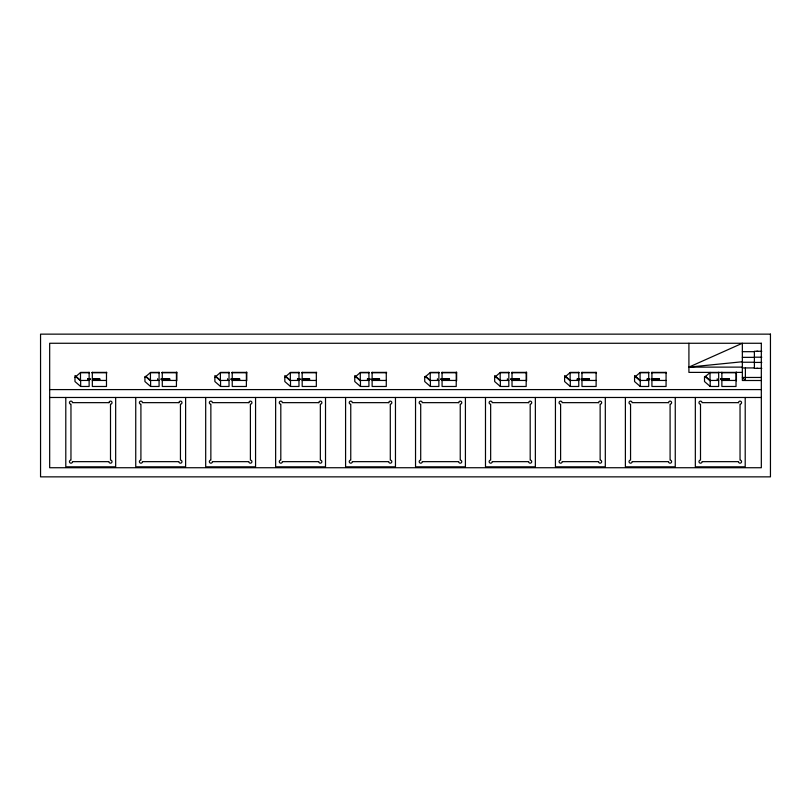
<?xml version="1.0" encoding="UTF-8"?>
<svg xmlns="http://www.w3.org/2000/svg" width="811" height="811" viewBox="0 0 811 811"><rect width="100%" height="100%" fill="white"/><g stroke="black" fill="none" stroke-linecap="round" stroke-linejoin="round"><path stroke-width="1.22" d="M74.977 377.318L80.664 372.391L89.129 372.391M144.926 377.318L150.613 372.391L159.078 372.391M214.874 377.318L220.562 372.391L229.026 372.391M284.823 377.318L290.51 372.391L298.975 372.391M354.772 377.318L360.459 372.391L368.924 372.391M424.721 377.318L430.408 372.391L438.873 372.391M494.669 377.318L500.357 372.391L508.821 372.391M564.618 377.318L570.305 372.391L578.77 372.391M634.567 377.318L640.254 372.391L648.719 372.391M704.516 377.318L710.203 372.391M742.349 367.119L688.914 367.119L742.349 343.266L742.349 380.501L761.326 380.501M688.914 367.119L742.349 361.757M761.803 351.275L754.392 351.275L754.392 368.336L761.803 368.336M742.349 351.68L754.392 351.68M754.392 357.195L761.803 357.195M742.349 357.357L754.392 357.357M742.349 362.243L754.392 362.243M754.392 362.416L761.803 362.416M742.349 367.93L754.392 367.93M92.332 372.391L106.484 372.391M162.281 372.391L176.433 372.391M232.23 372.391L246.382 372.391M302.179 372.391L316.331 372.391M372.127 372.391L386.279 372.391M442.076 372.391L456.228 372.391M512.025 372.391L526.177 372.391M581.974 372.391L596.126 372.391M651.922 372.391L666.074 372.391M742.349 372.391L688.914 372.391L688.914 343.266M89.291 372.766L80.492 372.766L80.492 380.795L75.423 376.405M91.805 372.766L106.89 372.766M159.24 372.766L150.44 372.766L150.44 380.795L145.372 376.405M161.754 372.766L176.839 372.766M229.189 372.766L220.389 372.766L220.389 380.795L216.162 377.135M231.703 372.766L246.787 372.766M299.137 372.766L290.338 372.766L290.338 380.795M301.651 372.766L316.736 372.766M369.086 372.766L360.287 372.766L360.287 380.795L355.218 376.405M371.6 372.766L386.685 372.766M439.035 372.766L430.235 372.766L430.235 380.795L425.167 376.405M441.549 372.766L456.634 372.766M508.984 372.766L500.184 372.766L500.184 380.795L495.957 377.135M511.498 372.766L526.582 372.766M578.932 372.766L570.133 372.766L570.133 380.795M581.446 372.766L596.531 372.766M648.881 372.766L640.082 372.766L640.082 380.795L635.013 376.405M651.395 372.766L666.48 372.766M718.83 372.766L710.03 372.766L710.03 380.795L704.962 376.405M721.344 372.766L736.429 372.766M761.326 377.46L742.349 377.46L745.39 380.501L745.39 367.93M90.082 378.747L87.669 378.747L87.669 379.589L90.082 379.589M92.484 378.747L99.712 378.747L99.712 379.589L92.484 379.589M161.227 378.747L169.661 378.747L169.661 379.589L161.227 379.589M231.176 378.747L239.61 378.747L239.61 379.589L231.176 379.589M299.928 378.747L297.515 378.747L297.515 379.589L299.928 379.589M302.331 378.747L309.559 378.747L309.559 379.589L302.331 379.589M369.877 378.747L367.464 378.747L367.464 379.589L369.877 379.589M372.279 378.747L379.507 378.747L379.507 379.589L372.279 379.589M441.022 378.747L449.456 378.747L449.456 379.589L441.022 379.589M510.971 378.747L519.405 378.747L519.405 379.589L510.971 379.589M579.723 378.747L577.31 378.747L577.31 379.589L579.723 379.589M582.126 378.747L589.354 378.747L589.354 379.589L582.126 379.589M649.672 378.747L647.259 378.747L647.259 379.589L649.672 379.589M652.074 378.747L659.302 378.747L659.302 379.589L652.074 379.589M720.817 378.747L729.251 378.747L729.251 379.589L720.817 379.589M87.669 379.092L90.082 379.092M92.484 379.092L99.712 379.092M161.227 379.092L169.661 379.092M231.176 379.092L239.61 379.092M297.515 379.092L299.928 379.092M302.331 379.092L309.559 379.092M367.464 379.092L369.877 379.092M372.279 379.092L379.507 379.092M441.022 379.092L449.456 379.092M510.971 379.092L519.405 379.092M577.31 379.092L579.723 379.092M582.126 379.092L589.354 379.092M647.259 379.092L649.672 379.092M652.074 379.092L659.302 379.092M720.817 379.092L729.251 379.092M87.669 379.244L90.082 379.244M92.484 379.244L99.712 379.244M161.227 379.244L169.661 379.244M231.176 379.244L239.61 379.244M297.515 379.244L299.928 379.244M302.331 379.244L309.559 379.244M367.464 379.244L369.877 379.244M372.279 379.244L379.507 379.244M441.022 379.244L449.456 379.244M510.971 379.244L519.405 379.244M577.31 379.244L579.723 379.244M582.126 379.244L589.354 379.244M647.259 379.244L649.672 379.244M652.074 379.244L659.302 379.244M720.817 379.244L729.251 379.244M74.977 375.523L80.664 380.45L89.129 380.45M92.332 380.45L106.484 380.45M145.868 376.345L150.613 380.45L159.078 380.45M162.281 380.45L176.433 380.45M214.874 375.523L220.562 380.45L229.026 380.45M232.23 380.45L246.382 380.45M284.823 375.523L290.51 380.45L298.975 380.45M302.179 380.45L316.331 380.45M354.772 375.523L360.459 380.45L368.924 380.45M372.127 380.45L386.279 380.45M425.663 376.345L430.408 380.45L438.873 380.45M442.076 380.45L456.228 380.45M494.669 375.523L500.357 380.45L508.821 380.45M512.025 380.45L526.177 380.45M564.618 375.523L570.305 380.45L578.77 380.45M581.974 380.45L596.126 380.45M634.567 375.523L640.254 380.45L648.719 380.45M651.922 380.45L666.074 380.45M705.458 376.345L710.203 380.45L718.668 380.45M721.871 380.45L736.023 380.45M74.977 376.73L74.977 381.545L80.664 386.472L89.129 386.472L89.129 372.239M144.926 376.73L144.926 381.545L150.613 386.472L159.078 386.472L159.078 372.239M214.874 376.73L214.874 381.545L220.562 386.472L229.026 386.472L229.026 372.239M284.823 376.73L284.823 381.545L290.51 386.472L298.975 386.472L298.975 372.239M354.772 376.73L354.772 381.545L360.459 386.472L368.924 386.472L368.924 372.239M424.721 376.73L424.721 381.545L430.408 386.472L438.873 386.472L438.873 372.239M494.669 376.73L494.669 381.545L500.357 386.472L508.821 386.472L508.821 372.239M564.618 376.73L564.618 381.545L570.305 386.472L578.77 386.472L578.77 372.239M634.567 376.73L634.567 381.545L640.254 386.472L648.719 386.472L648.719 372.239M704.516 376.73L704.516 381.545L710.203 386.472L718.668 386.472L718.668 372.239M49.674 389.594L761.326 389.594M49.674 397.481L761.326 397.481M565.906 377.135L569.292 380.065M286.111 377.135L289.497 380.065M757.809 351.275L756.805 351.275M757.809 368.336L756.805 368.336M745.208 397.481L745.208 466.822L695.331 466.822L695.331 397.481M736.429 372.178L736.429 380.795M736.023 372.239L736.023 386.472L721.871 386.472L721.871 372.239M717.208 378.747L717.208 379.589M710.203 380.45L710.203 386.472M675.259 397.481L675.259 466.822L625.382 466.822L625.382 397.481M666.074 372.239L666.074 386.472L651.922 386.472L651.922 372.239M640.254 380.45L640.254 386.472M605.31 397.481L605.31 466.822L555.434 466.822L555.434 397.481M596.126 372.239L596.126 386.472L581.974 386.472L581.974 372.239M570.305 380.45L570.305 386.472M535.361 397.481L535.361 466.822L485.485 466.822L485.485 397.481M526.582 372.178L526.582 380.795M526.177 372.239L526.177 386.472L512.025 386.472L512.025 372.239M507.362 378.747L507.362 379.589M500.357 380.45L500.357 386.472M465.413 397.481L465.413 466.822L415.536 466.822L415.536 397.481M456.634 372.178L456.634 380.795M456.228 372.239L456.228 386.472L442.076 386.472L442.076 372.239M437.413 378.747L437.413 379.589M430.408 380.45L430.408 386.472M395.464 397.481L395.464 466.822L345.587 466.822L345.587 397.481M386.279 372.239L386.279 386.472L372.127 386.472L372.127 372.239M360.459 380.45L360.459 386.472M325.515 397.481L325.515 466.822L275.639 466.822L275.639 397.481M316.331 372.239L316.331 386.472L302.179 386.472L302.179 372.239M290.51 380.45L290.51 386.472M255.566 397.481L255.566 466.822L205.69 466.822L205.69 397.481M246.787 372.178L246.787 380.795M246.382 372.239L246.382 386.472L232.23 386.472L232.23 372.239M227.567 378.747L227.567 379.589M220.562 380.45L220.562 386.472M185.618 397.481L185.618 466.822L135.741 466.822L135.741 397.481M176.839 372.178L176.839 380.795M176.433 372.239L176.433 386.472L162.281 386.472L162.281 372.239M157.618 378.747L157.618 379.589M150.613 380.45L150.613 386.472M115.669 397.481L115.669 466.822L65.792 466.822L65.792 397.481M106.484 372.239L106.484 386.472L92.332 386.472L92.332 372.239M80.664 380.45L80.664 386.472M770.45 334.142L40.55 334.142L40.55 476.858L770.45 476.858L770.45 334.142M761.326 343.266L49.674 343.266L49.674 467.734L761.326 467.734L761.326 343.266M108.978 402.651L72.483 402.651A1.521 1.521 0 0 0 70.962 401.131A1.521 1.521 0 0 0 69.442 402.651A1.521 1.521 0 0 0 70.962 404.172L70.962 460.131A1.521 1.521 0 0 0 69.442 461.652A1.521 1.521 0 0 0 70.962 463.172A1.521 1.521 0 0 0 72.483 461.652L108.978 461.652A1.521 1.521 0 0 0 110.499 463.172A1.521 1.521 0 0 0 112.019 461.652A1.521 1.521 0 0 0 110.499 460.131L110.499 404.172A1.521 1.521 0 0 0 112.019 402.651A1.521 1.521 0 0 0 110.499 401.131A1.521 1.521 0 0 0 108.978 402.651M178.927 402.651L142.432 402.651A1.521 1.521 0 0 0 140.911 401.131A1.521 1.521 0 0 0 139.391 402.651A1.521 1.521 0 0 0 140.911 404.172L140.911 460.131A1.521 1.521 0 0 0 139.391 461.652A1.521 1.521 0 0 0 140.911 463.172A1.521 1.521 0 0 0 142.432 461.652L178.927 461.652A1.521 1.521 0 0 0 180.447 463.172A1.521 1.521 0 0 0 181.968 461.652A1.521 1.521 0 0 0 180.447 460.131L180.447 404.172A1.521 1.521 0 0 0 181.968 402.651A1.521 1.521 0 0 0 180.447 401.131A1.521 1.521 0 0 0 178.927 402.651M248.876 402.651L212.381 402.651A1.521 1.521 0 0 0 210.86 401.131A1.521 1.521 0 0 0 209.339 402.651A1.521 1.521 0 0 0 210.86 404.172L210.86 460.131A1.521 1.521 0 0 0 209.339 461.652A1.521 1.521 0 0 0 210.86 463.172A1.521 1.521 0 0 0 212.381 461.652L248.876 461.652A1.521 1.521 0 0 0 250.396 463.172A1.521 1.521 0 0 0 251.917 461.652A1.521 1.521 0 0 0 250.396 460.131L250.396 404.172A1.521 1.521 0 0 0 251.917 402.651A1.521 1.521 0 0 0 250.396 401.131A1.521 1.521 0 0 0 248.876 402.651M318.824 402.651L282.329 402.651A1.521 1.521 0 0 0 280.809 401.131A1.521 1.521 0 0 0 279.288 402.651A1.521 1.521 0 0 0 280.809 404.172L280.809 460.131A1.521 1.521 0 0 0 279.288 461.652A1.521 1.521 0 0 0 280.809 463.172A1.521 1.521 0 0 0 282.329 461.652L318.824 461.652A1.521 1.521 0 0 0 320.345 463.172A1.521 1.521 0 0 0 321.866 461.652A1.521 1.521 0 0 0 320.345 460.131L320.345 404.172A1.521 1.521 0 0 0 321.866 402.651A1.521 1.521 0 0 0 320.345 401.131A1.521 1.521 0 0 0 318.824 402.651M388.773 402.651L352.278 402.651A1.521 1.521 0 0 0 350.757 401.131A1.521 1.521 0 0 0 349.237 402.651A1.521 1.521 0 0 0 350.757 404.172L350.757 460.131A1.521 1.521 0 0 0 349.237 461.652A1.521 1.521 0 0 0 350.757 463.172A1.521 1.521 0 0 0 352.278 461.652L388.773 461.652A1.521 1.521 0 0 0 390.294 463.172A1.521 1.521 0 0 0 391.814 461.652A1.521 1.521 0 0 0 390.294 460.131L390.294 404.172A1.521 1.521 0 0 0 391.814 402.651A1.521 1.521 0 0 0 390.294 401.131A1.521 1.521 0 0 0 388.773 402.651M458.722 402.651L422.227 402.651A1.521 1.521 0 0 0 420.706 401.131A1.521 1.521 0 0 0 419.186 402.651A1.521 1.521 0 0 0 420.706 404.172L420.706 460.131A1.521 1.521 0 0 0 419.186 461.652A1.521 1.521 0 0 0 420.706 463.172A1.521 1.521 0 0 0 422.227 461.652L458.722 461.652A1.521 1.521 0 0 0 460.242 463.172A1.521 1.521 0 0 0 461.763 461.652A1.521 1.521 0 0 0 460.242 460.131L460.242 404.172A1.521 1.521 0 0 0 461.763 402.651A1.521 1.521 0 0 0 460.242 401.131A1.521 1.521 0 0 0 458.722 402.651M528.671 402.651L492.176 402.651A1.521 1.521 0 0 0 490.655 401.131A1.521 1.521 0 0 0 489.134 402.651A1.521 1.521 0 0 0 490.655 404.172L490.655 460.131A1.521 1.521 0 0 0 489.134 461.652A1.521 1.521 0 0 0 490.655 463.172A1.521 1.521 0 0 0 492.176 461.652L528.671 461.652A1.521 1.521 0 0 0 530.191 463.172A1.521 1.521 0 0 0 531.712 461.652A1.521 1.521 0 0 0 530.191 460.131L530.191 404.172A1.521 1.521 0 0 0 531.712 402.651A1.521 1.521 0 0 0 530.191 401.131A1.521 1.521 0 0 0 528.671 402.651M598.619 402.651L562.124 402.651A1.521 1.521 0 0 0 560.604 401.131A1.521 1.521 0 0 0 559.083 402.651A1.521 1.521 0 0 0 560.604 404.172L560.604 460.131A1.521 1.521 0 0 0 559.083 461.652A1.521 1.521 0 0 0 560.604 463.172A1.521 1.521 0 0 0 562.124 461.652L598.619 461.652A1.521 1.521 0 0 0 600.14 463.172A1.521 1.521 0 0 0 601.661 461.652A1.521 1.521 0 0 0 600.14 460.131L600.14 404.172A1.521 1.521 0 0 0 601.661 402.651A1.521 1.521 0 0 0 600.14 401.131A1.521 1.521 0 0 0 598.619 402.651M668.568 402.651L632.073 402.651A1.521 1.521 0 0 0 630.553 401.131A1.521 1.521 0 0 0 629.032 402.651A1.521 1.521 0 0 0 630.553 404.172L630.553 460.131A1.521 1.521 0 0 0 629.032 461.652A1.521 1.521 0 0 0 630.553 463.172A1.521 1.521 0 0 0 632.073 461.652L668.568 461.652A1.521 1.521 0 0 0 670.089 463.172A1.521 1.521 0 0 0 671.609 461.652A1.521 1.521 0 0 0 670.089 460.131L670.089 404.172A1.521 1.521 0 0 0 671.609 402.651A1.521 1.521 0 0 0 670.089 401.131A1.521 1.521 0 0 0 668.568 402.651M738.517 402.651L702.022 402.651A1.521 1.521 0 0 0 700.501 401.131A1.521 1.521 0 0 0 698.981 402.651A1.521 1.521 0 0 0 700.501 404.172L700.501 460.131A1.521 1.521 0 0 0 698.981 461.652A1.521 1.521 0 0 0 700.501 463.172A1.521 1.521 0 0 0 702.022 461.652L738.517 461.652A1.521 1.521 0 0 0 740.037 463.172A1.521 1.521 0 0 0 741.558 461.652A1.521 1.521 0 0 0 740.037 460.131L740.037 404.172A1.521 1.521 0 0 0 741.558 402.651A1.521 1.521 0 0 0 740.037 401.131A1.521 1.521 0 0 0 738.517 402.651"/></g></svg>
